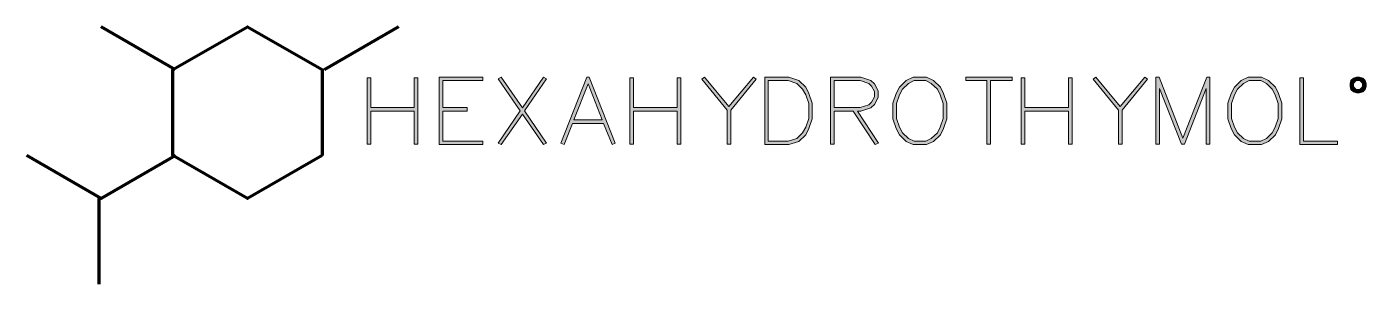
# Model space of a CAD drawing. Header units: inches. Extents: x 81 to 1191, y -266 to -52.
import ezdxf

# ---------------------------------------------------------------- set-up
doc = ezdxf.new("R2010")
doc.units = ezdxf.units.IN
doc.header["$MEASUREMENT"] = 0
doc.layers.add('Layer 1', color=7, linetype='Continuous')

# ---------------------------------------------------------------- blocks, each defined once
blk = doc.blocks.new('block 2')
at = {"layer": 'Layer 1', "true_color": 0xffffff}
h = blk.add_hatch(color=7, dxfattribs=at)
h.dxf.hatch_style = 2
h.paths.add_polyline_path([(404.8, -149.7), (401.8, -149.7), (401.8, -122.5), (365.7, -122.5), (365.7, -149.7), (362.7, -149.7), (362.7, -94.8), (365.7, -94.8), (365.7, -119.5), (401.8, -119.5), (401.8, -94.8), (404.8, -94.8)])
h = blk.add_hatch(color=7, dxfattribs=at)
h.dxf.hatch_style = 2
h.paths.add_polyline_path([(458.7, -150.2), (422.4, -150.2), (422.4, -94.2), (458.7, -94.2), (458.7, -97.1), (425.4, -97.1), (425.4, -119.5), (445.7, -119.5), (445.7, -122.5), (425.4, -122.5), (425.4, -147.4), (458.7, -147.4)])
h = blk.add_hatch(color=7, dxfattribs=at)
h.dxf.hatch_style = 2
h.paths.add_polyline_path([(511.5, -148.9), (508.9, -150.2), (491.5, -124.9), (474, -150.2), (471.4, -148.9), (489.6, -122.3), (471.4, -95.7), (474, -94.2), (491.5, -119.6), (508.9, -94.2), (511.5, -95.7), (493.3, -122.3)])
h = blk.add_hatch(color=7, dxfattribs=at)
h.dxf.hatch_style = 2
h.paths.add_polyline_path([(568.5, -149.1), (565.8, -150.1), (558.8, -132.6), (533.1, -132.6), (526.1, -150.1), (523.4, -149.1), (545, -94.2), (547, -94.2)])
h.paths.add_polyline_path([(557.7, -129.6), (546, -99.8), (534.2, -129.6)])
h = blk.add_hatch(color=7, dxfattribs=at)
h.dxf.hatch_style = 2
h.paths.add_polyline_path([(622.9, -149.7), (619.8, -149.7), (619.8, -122.5), (583.7, -122.5), (583.7, -149.7), (580.7, -149.7), (580.7, -94.8), (583.7, -94.8), (583.7, -119.5), (619.8, -119.5), (619.8, -94.8), (622.9, -94.8)])
h = blk.add_hatch(color=7, dxfattribs=at)
h.dxf.hatch_style = 2
h.paths.add_polyline_path([(685.4, -95.9), (664.3, -121.5), (664.3, -149.7), (661.3, -149.7), (661.3, -121.5), (640.3, -95.9), (642.5, -94.1), (662.8, -118.7), (683.1, -94.1)])
h = blk.add_hatch(color=7, dxfattribs=at)
h.dxf.hatch_style = 2
h.paths.add_polyline_path([(731.9, -128.8), (729.1, -136.7), (726.5, -142.1), (720.7, -147.6), (712.3, -150.2), (692.4, -150.2), (692.4, -94.2), (712.3, -94.2), (720.7, -97), (726.5, -102.4), (729.1, -107.8), (731.9, -115.7)])
h.paths.add_polyline_path([(728.9, -128.4), (728.9, -116.1), (726.4, -108.9), (723.9, -104.2), (719.1, -99.5), (711.9, -97.1), (695.3, -97.1), (695.3, -147.4), (711.9, -147.4), (719.1, -145), (723.9, -140.3), (726.4, -135.6)])
h = blk.add_hatch(color=7, dxfattribs=at)
h.dxf.hatch_style = 2
h.paths.add_polyline_path([(786.4, -111.2), (783.5, -116.8), (780.4, -119.7), (772.1, -122.5), (769.4, -122.5), (786.7, -148.9), (784, -150.2), (765.8, -122.5), (749.9, -122.5), (749.9, -149.7), (746.9, -149.7), (746.9, -94.2), (772.1, -94.2), (780.4, -97), (783.5, -99.8), (786.4, -105.5)])
h.paths.add_polyline_path([(783.4, -110.5), (783.4, -106.2), (781, -101.6), (778.9, -99.5), (771.6, -97.1), (749.9, -97.1), (749.9, -119.5), (771.6, -119.5), (778.9, -117.2), (781, -115.1)])
h = blk.add_hatch(color=7, dxfattribs=at)
h.dxf.hatch_style = 2
h.paths.add_polyline_path([(843.5, -128.8), (840.8, -136.7), (838.1, -142.1), (832.5, -147.5), (826.7, -150.2), (815.5, -150.2), (809.8, -147.5), (804.2, -142.1), (801.5, -136.7), (798.8, -128.8), (798.8, -115.7), (801.5, -107.8), (804.2, -102.4), (809.8, -97), (815.5, -94.2), (826.7, -94.2), (832.5, -97), (838.1, -102.4), (840.8, -107.8), (843.5, -115.7)])
h.paths.add_polyline_path([(840.5, -128.4), (840.5, -116.1), (838, -108.9), (835.6, -104.2), (830.6, -99.4), (826, -97.1), (816.3, -97.1), (811.6, -99.4), (806.7, -104.2), (804.2, -108.9), (801.8, -116.1), (801.8, -128.4), (804.2, -135.6), (806.7, -140.3), (811.6, -145.1), (816.3, -147.4), (826, -147.4), (830.6, -145.1), (835.6, -140.3), (838, -135.6)])
h = blk.add_hatch(color=7, dxfattribs=at)
h.dxf.hatch_style = 2
h.paths.add_polyline_path([(897.5, -97.1), (879.8, -97.1), (879.8, -149.7), (876.7, -149.7), (876.7, -97.1), (859.1, -97.1), (859.1, -94.2), (897.5, -94.2)])
h = blk.add_hatch(color=7, dxfattribs=at)
h.dxf.hatch_style = 2
h.paths.add_polyline_path([(947.3, -149.7), (944.3, -149.7), (944.3, -122.5), (908.2, -122.5), (908.2, -149.7), (905.2, -149.7), (905.2, -94.8), (908.2, -94.8), (908.2, -119.5), (944.3, -119.5), (944.3, -94.8), (947.3, -94.8)])
h = blk.add_hatch(color=7, dxfattribs=at)
h.dxf.hatch_style = 2
h.paths.add_polyline_path([(1009.9, -95.9), (988.8, -121.5), (988.8, -149.7), (985.8, -149.7), (985.8, -121.5), (964.7, -95.9), (967, -94.1), (987.3, -118.7), (1007.6, -94.1)])
h = blk.add_hatch(color=7, dxfattribs=at)
h.dxf.hatch_style = 2
h.paths.add_polyline_path([(1061.6, -149.7), (1058.6, -149.7), (1058.6, -103.6), (1040.5, -149.7), (1038, -149.7), (1019.8, -103.6), (1019.8, -149.7), (1016.8, -149.7), (1016.8, -94.2), (1019.4, -94.2), (1039.2, -144.8), (1059.1, -94.2), (1061.6, -94.2)])
h = blk.add_hatch(color=7, dxfattribs=at)
h.dxf.hatch_style = 2
h.paths.add_polyline_path([(1121.3, -128.8), (1118.6, -136.7), (1115.9, -142.1), (1110.3, -147.5), (1104.5, -150.2), (1093.3, -150.2), (1087.6, -147.5), (1082, -142.1), (1079.3, -136.7), (1076.6, -128.8), (1076.6, -115.7), (1079.3, -107.8), (1082, -102.4), (1087.6, -97), (1093.3, -94.2), (1104.5, -94.2), (1110.3, -97), (1115.9, -102.4), (1118.6, -107.8), (1121.3, -115.7)])
h.paths.add_polyline_path([(1118.3, -128.4), (1118.3, -116.1), (1115.8, -108.9), (1113.3, -104.2), (1108.4, -99.4), (1103.8, -97.1), (1094.1, -97.1), (1089.4, -99.4), (1084.5, -104.2), (1082, -108.9), (1079.6, -116.1), (1079.6, -128.4), (1082, -135.6), (1084.5, -140.3), (1089.4, -145.1), (1094.1, -147.4), (1103.8, -147.4), (1108.4, -145.1), (1113.3, -140.3), (1115.8, -135.6)])
h = blk.add_hatch(color=7, dxfattribs=at)
h.dxf.hatch_style = 2
h.paths.add_polyline_path([(1167.4, -150.2), (1136.3, -150.2), (1136.3, -94.8), (1139.3, -94.8), (1139.3, -147.4), (1167.4, -147.4)])
h = blk.add_hatch(color=7, dxfattribs=at)
h.dxf.hatch_style = 2
h.paths.add_polyline_path([(1191.2, -101.9), (1190.4, -104.4), (1188.3, -106.4), (1185.7, -107.3), (1183.3, -107.3), (1180.7, -106.4), (1178.6, -104.4), (1177.8, -101.9), (1177.8, -99.6), (1178.6, -97.1), (1180.7, -95), (1183.3, -94.2), (1185.7, -94.2), (1188.3, -95), (1190.4, -97.1), (1191.2, -99.6)])
h.paths.add_polyline_path([(1188.2, -101.5), (1188.2, -100), (1187.7, -98.7), (1186.6, -97.6), (1185.3, -97.1), (1183.8, -97.1), (1182.4, -97.6), (1181.3, -98.7), (1180.8, -100), (1180.8, -101.4), (1181.3, -102.8), (1182.4, -103.9), (1183.8, -104.4), (1185.3, -104.4), (1186.6, -103.9), (1187.7, -102.8)])
at = {"layer": 'Layer 1', "lineweight": 0}
for points in [[(404.8, -149.7), (401.8, -149.7), (401.8, -122.5), (365.7, -122.5), (365.7, -149.7), (362.7, -149.7), (362.7, -94.8), (365.7, -94.8), (365.7, -119.5), (401.8, -119.5), (401.8, -94.8), (404.8, -94.8), (404.8, -149.7)], [(458.7, -150.2), (422.4, -150.2), (422.4, -94.2), (458.7, -94.2), (458.7, -97.1), (425.4, -97.1), (425.4, -119.5), (445.7, -119.5), (445.7, -122.5), (425.4, -122.5), (425.4, -147.4), (458.7, -147.4), (458.7, -150.2)], [(511.5, -148.9), (508.9, -150.2), (491.5, -124.9), (474, -150.2), (471.4, -148.9), (489.6, -122.3), (471.4, -95.7), (474, -94.2), (491.5, -119.6), (508.9, -94.2), (511.5, -95.7), (493.3, -122.3), (511.5, -148.9)], [(568.5, -149.1), (565.8, -150.1), (558.8, -132.6), (533.1, -132.6), (526.1, -150.1), (523.4, -149.1), (545, -94.2), (547, -94.2), (568.5, -149.1)], [(557.7, -129.6), (546, -99.8), (534.2, -129.6), (557.7, -129.6)], [(622.9, -149.7), (619.8, -149.7), (619.8, -122.5), (583.7, -122.5), (583.7, -149.7), (580.7, -149.7), (580.7, -94.8), (583.7, -94.8), (583.7, -119.5), (619.8, -119.5), (619.8, -94.8), (622.9, -94.8), (622.9, -149.7)], [(685.4, -95.9), (664.3, -121.5), (664.3, -149.7), (661.3, -149.7), (661.3, -121.5), (640.3, -95.9), (642.5, -94.1), (662.8, -118.7), (683.1, -94.1), (685.4, -95.9)], [(731.9, -128.8), (729.1, -136.7), (726.5, -142.1), (720.7, -147.6), (712.3, -150.2), (692.4, -150.2), (692.4, -94.2), (712.3, -94.2), (720.7, -97), (726.5, -102.4), (729.1, -107.8), (731.9, -115.7), (731.9, -128.8)], [(728.9, -128.4), (728.9, -116.1), (726.4, -108.9), (723.9, -104.2), (719.1, -99.5), (711.9, -97.1), (695.3, -97.1), (695.3, -147.4), (711.9, -147.4), (719.1, -145), (723.9, -140.3), (726.4, -135.6), (728.9, -128.4)], [(786.4, -111.2), (783.5, -116.8), (780.4, -119.7), (772.1, -122.5), (769.4, -122.5), (786.7, -148.9), (784, -150.2), (765.8, -122.5), (749.9, -122.5), (749.9, -149.7), (746.9, -149.7), (746.9, -94.2), (772.1, -94.2), (780.4, -97), (783.5, -99.8), (786.4, -105.5), (786.4, -111.2)], [(783.4, -110.5), (783.4, -106.2), (781, -101.6), (778.9, -99.5), (771.6, -97.1), (749.9, -97.1), (749.9, -119.5), (771.6, -119.5), (778.9, -117.2), (781, -115.1), (783.4, -110.5)], [(843.5, -128.8), (840.8, -136.7), (838.1, -142.1), (832.5, -147.5), (826.7, -150.2), (815.5, -150.2), (809.8, -147.5), (804.2, -142.1), (801.5, -136.7), (798.8, -128.8), (798.8, -115.7), (801.5, -107.8), (804.2, -102.4), (809.8, -97), (815.5, -94.2), (826.7, -94.2), (832.5, -97), (838.1, -102.4), (840.8, -107.8), (843.5, -115.7), (843.5, -128.8)], [(840.5, -128.4), (840.5, -116.1), (838, -108.9), (835.6, -104.2), (830.6, -99.4), (826, -97.1), (816.3, -97.1), (811.6, -99.4), (806.7, -104.2), (804.2, -108.9), (801.8, -116.1), (801.8, -128.4), (804.2, -135.6), (806.7, -140.3), (811.6, -145.1), (816.3, -147.4), (826, -147.4), (830.6, -145.1), (835.6, -140.3), (838, -135.6), (840.5, -128.4)], [(897.5, -97.1), (879.8, -97.1), (879.8, -149.7), (876.7, -149.7), (876.7, -97.1), (859.1, -97.1), (859.1, -94.2), (897.5, -94.2), (897.5, -97.1)], [(947.3, -149.7), (944.3, -149.7), (944.3, -122.5), (908.2, -122.5), (908.2, -149.7), (905.2, -149.7), (905.2, -94.8), (908.2, -94.8), (908.2, -119.5), (944.3, -119.5), (944.3, -94.8), (947.3, -94.8), (947.3, -149.7)], [(1009.9, -95.9), (988.8, -121.5), (988.8, -149.7), (985.8, -149.7), (985.8, -121.5), (964.7, -95.9), (967, -94.1), (987.3, -118.7), (1007.6, -94.1), (1009.9, -95.9)], [(1061.6, -149.7), (1058.6, -149.7), (1058.6, -103.6), (1040.5, -149.7), (1038, -149.7), (1019.8, -103.6), (1019.8, -149.7), (1016.8, -149.7), (1016.8, -94.2), (1019.4, -94.2), (1039.2, -144.8), (1059.1, -94.2), (1061.6, -94.2), (1061.6, -149.7)], [(1121.3, -128.8), (1118.6, -136.7), (1115.9, -142.1), (1110.3, -147.5), (1104.5, -150.2), (1093.3, -150.2), (1087.6, -147.5), (1082, -142.1), (1079.3, -136.7), (1076.6, -128.8), (1076.6, -115.7), (1079.3, -107.8), (1082, -102.4), (1087.6, -97), (1093.3, -94.2), (1104.5, -94.2), (1110.3, -97), (1115.9, -102.4), (1118.6, -107.8), (1121.3, -115.7), (1121.3, -128.8)], [(1118.3, -128.4), (1118.3, -116.1), (1115.8, -108.9), (1113.3, -104.2), (1108.4, -99.4), (1103.8, -97.1), (1094.1, -97.1), (1089.4, -99.4), (1084.5, -104.2), (1082, -108.9), (1079.6, -116.1), (1079.6, -128.4), (1082, -135.6), (1084.5, -140.3), (1089.4, -145.1), (1094.1, -147.4), (1103.8, -147.4), (1108.4, -145.1), (1113.3, -140.3), (1115.8, -135.6), (1118.3, -128.4)], [(1167.4, -150.2), (1136.3, -150.2), (1136.3, -94.8), (1139.3, -94.8), (1139.3, -147.4), (1167.4, -147.4), (1167.4, -150.2)], [(1191.2, -101.9), (1190.4, -104.4), (1188.3, -106.4), (1185.7, -107.3), (1183.3, -107.3), (1180.7, -106.4), (1178.6, -104.4), (1177.8, -101.9), (1177.8, -99.6), (1178.6, -97.1), (1180.7, -95), (1183.3, -94.2), (1185.7, -94.2), (1188.3, -95), (1190.4, -97.1), (1191.2, -99.6), (1191.2, -101.9)], [(1188.2, -101.5), (1188.2, -100), (1187.7, -98.7), (1186.6, -97.6), (1185.3, -97.1), (1183.8, -97.1), (1182.4, -97.6), (1181.3, -98.7), (1180.8, -100), (1180.8, -101.4), (1181.3, -102.8), (1182.4, -103.9), (1183.8, -104.4), (1185.3, -104.4), (1186.6, -103.9), (1187.7, -102.8), (1188.2, -101.5)]]:
    blk.add_lwpolyline(points, dxfattribs=at)
blk = doc.blocks.new('block 3')
at = {"layer": 'Layer 1', "color": 7, "lineweight": 106, "true_color": 0xffffff}
for points in [[(203.8, -88.1), (142.2, -52.5)], [(325.5, -159.2), (263.5, -194.8), (201.5, -159.2), (201.5, -88), (263.5, -52.4), (325.5, -88), (325.5, -159.2)], [(388.7, -52.5), (327.1, -88.1)], [(203.8, -159.2), (142.2, -194.8), (80.5, -159.2)], [(140.5, -266), (140.5, -195)]]:
    blk.add_lwpolyline(points, dxfattribs=at)

msp = doc.modelspace()

# ---------------------------------------------------------------- block references
at = {"layer": 'Layer 1'}
for name in ['block 3', 'block 2']:
    msp.add_blockref(name, (0, 0), dxfattribs=at)

doc.saveas('drawing.dxf')
